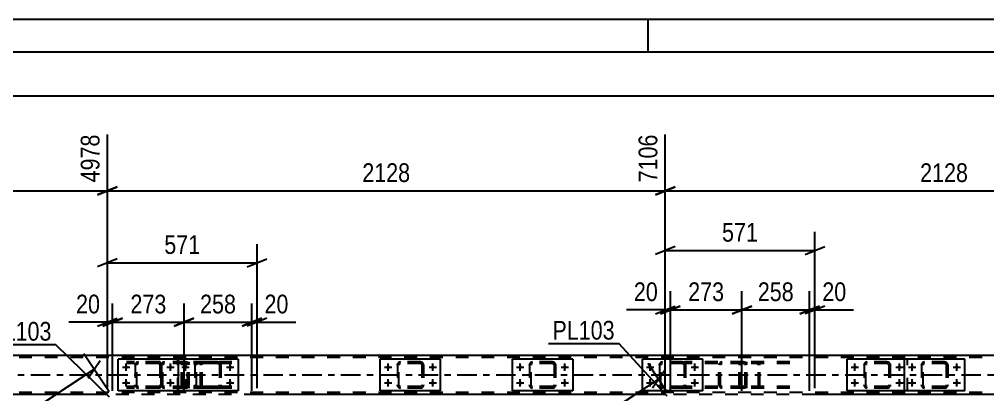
# Model space of a CAD drawing. Header units: millimetres. Extents: x -857 to 332, y -866 to -25.
# Drawn here: x -603.6 to -455.8, y -82.4 to -25.1 of the extents above; entities that cross this region are included whole.
import ezdxf

# ---------------------------------------------------------------- set-up
doc = ezdxf.new("R2010")
doc.units = ezdxf.units.MM
doc.linetypes.add('DXK_LINE_DOT2', pattern=[3.9198, 1.9599, -1.9599])
doc.linetypes.add('DXK_LINE_DOT3', pattern=[5.9187, 2.979, -0.9799, 0.9799, -0.9799])
doc.styles.add('Arial Narrow', font='ARIALN.TTF', dxfattribs={"height": 0.2})

# ---------------------------------------------------------------- blocks, each defined once
blk = doc.blocks.new('Unknown-570386455-1132')
at = {"color": 5, "linetype": 'Continuous'}
for p, q in [((332.35, -25.05), (-856.65, -25.05)), ((-507.65, -30.05), (-507.65, -25.05)), ((327.35, -30.05), (-851.65, -30.05))]:
    blk.add_line(p, q, dxfattribs=at)
blk = doc.blocks.new('Bolt-570386455-11658 - 11653')
at = {"linetype": 'Continuous'}
for points in [[(-587.32, -77.92, -1), (-587.32, -78.48, -1)], [(-580.52, -77.92, -1), (-580.52, -78.48, -1)], [(-587.32, -80.32, -1), (-587.32, -80.88, -1)], [(-580.52, -80.32, -1), (-580.52, -80.88, -1)]]:
    blk.add_hatch(color=1, dxfattribs=at).paths.add_polyline_path(points)
at = {"color": 1, "linetype": 'Continuous'}
for p, q in [((-587.88, -78.2), (-586.76, -78.2)), ((-587.32, -78.76), (-587.32, -77.64)), ((-581.08, -78.2), (-579.96, -78.2)), ((-580.52, -78.76), (-580.52, -77.64)), ((-587.88, -80.6), (-586.76, -80.6)), ((-587.32, -81.16), (-587.32, -80.04)), ((-581.08, -80.6), (-579.96, -80.6)), ((-580.52, -81.16), (-580.52, -80.04))]:
    blk.add_line(p, q, dxfattribs=at)
blk = doc.blocks.new('Part-570386455-11869 - 11653')
at = {"color": 7, "linetype": 'DXK_LINE_DOT2'}
for p, q in [((-493.09, -77.4), (-502.1, -77.4)), ((-493.09, -77.64), (-502.1, -77.64)), ((-496.8, -77.7), (-496.84, -77.88)), ((-496.84, -80.92), (-496.84, -77.88)), ((-496.58, -77.88), (-496.56, -77.79)), ((-496.58, -80.92), (-496.58, -77.88)), ((-496.56, -77.79), (-496.51, -77.71)), ((-496.33, -77.4), (-496.52, -77.44)), ((-496.51, -77.71), (-496.42, -77.66)), ((-496.42, -77.66), (-496.33, -77.64)), ((-492.89, -77.44), (-493.09, -77.4)), ((-493.09, -77.64), (-492.99, -77.66)), ((-492.99, -77.66), (-492.91, -77.71)), ((-492.91, -77.71), (-492.85, -77.79)), ((-492.85, -77.79), (-492.83, -77.88)), ((-492.83, -80.92), (-492.83, -77.88)), ((-492.58, -77.88), (-492.62, -77.7)), ((-492.58, -80.92), (-492.58, -77.88)), ((-493.09, -81.16), (-502.1, -81.16)), ((-496.84, -80.92), (-496.8, -81.11)), ((-496.56, -81.02), (-496.58, -80.92)), ((-496.51, -81.09), (-496.56, -81.02)), ((-496.42, -81.15), (-496.51, -81.09)), ((-496.33, -81.16), (-496.42, -81.15)), ((-492.99, -81.15), (-493.09, -81.16)), ((-492.91, -81.09), (-492.99, -81.15)), ((-492.85, -81.02), (-492.91, -81.09)), ((-492.83, -80.92), (-492.85, -81.02)), ((-492.62, -81.11), (-492.58, -80.92)), ((-493.09, -81.4), (-502.1, -81.4)), ((-496.52, -81.37), (-496.33, -81.4)), ((-493.09, -81.4), (-492.89, -81.37))]:
    blk.add_line(p, q, dxfattribs=at)
for centre, start, end in [((-496.34, -77.9), 110.7583, 155.68), ((-493.07, -77.9), 24.32, 69.2417), ((-496.34, -80.9), 204.32, 249.2417), ((-493.07, -80.9), 290.7583, 335.68)]:
    blk.add_arc(centre, 0.496, start, end, dxfattribs=at)
blk = doc.blocks.new('Bolt-570386455-11725 - 11653')
at = {"linetype": 'Continuous'}
for points in [[(-547.32, -77.92, -1), (-547.32, -78.48, -1)], [(-540.52, -77.92, -1), (-540.52, -78.48, -1)], [(-547.32, -80.32, -1), (-547.32, -80.88, -1)], [(-540.52, -80.32, -1), (-540.52, -80.88, -1)]]:
    blk.add_hatch(color=1, dxfattribs=at).paths.add_polyline_path(points)
at = {"color": 1, "linetype": 'Continuous'}
for p, q in [((-547.88, -78.2), (-546.76, -78.2)), ((-547.32, -78.76), (-547.32, -77.64)), ((-541.08, -78.2), (-539.96, -78.2)), ((-540.52, -78.76), (-540.52, -77.64)), ((-547.88, -80.6), (-546.76, -80.6)), ((-547.32, -81.16), (-547.32, -80.04)), ((-541.08, -80.6), (-539.96, -80.6)), ((-540.52, -81.16), (-540.52, -80.04))]:
    blk.add_line(p, q, dxfattribs=at)
blk = doc.blocks.new('Part-570386455-11726 - 11653')
at = {"color": 7, "linetype": 'DXK_LINE_DOT2'}
for p, q in [((-465.92, -77.88), (-465.89, -77.7)), ((-465.89, -77.7), (-465.92, -77.88)), ((-465.92, -77.88), (-465.92, -80.92)), ((-465.68, -77.88), (-465.66, -77.79)), ((-465.68, -80.92), (-465.68, -77.88)), ((-465.66, -77.79), (-465.61, -77.71)), ((-465.63, -77.44), (-465.44, -77.4)), ((-465.44, -77.4), (-465.63, -77.44)), ((-465.61, -77.71), (-465.53, -77.66)), ((-465.53, -77.66), (-465.44, -77.64)), ((-462.4, -77.4), (-465.44, -77.4)), ((-462.4, -77.64), (-465.44, -77.64)), ((-462.4, -77.4), (-462.22, -77.44)), ((-462.22, -77.44), (-462.4, -77.4)), ((-462.4, -77.64), (-462.31, -77.66)), ((-462.31, -77.66), (-462.23, -77.71)), ((-462.23, -77.71), (-462.18, -77.79)), ((-462.18, -77.79), (-462.16, -77.88)), ((-462.16, -77.88), (-462.16, -80.92)), ((-461.96, -77.7), (-461.92, -77.88)), ((-461.92, -77.88), (-461.96, -77.7)), ((-461.92, -77.88), (-461.92, -80.92)), ((-465.89, -81.11), (-465.92, -80.92)), ((-465.92, -80.92), (-465.89, -81.11)), ((-465.66, -81.02), (-465.68, -80.92)), ((-465.61, -81.09), (-465.66, -81.02)), ((-465.53, -81.15), (-465.61, -81.09)), ((-465.44, -81.16), (-465.53, -81.15)), ((-462.4, -81.16), (-465.44, -81.16)), ((-462.31, -81.15), (-462.4, -81.16)), ((-462.23, -81.09), (-462.31, -81.15)), ((-462.18, -81.02), (-462.23, -81.09)), ((-462.16, -80.92), (-462.18, -81.02)), ((-461.92, -80.92), (-461.96, -81.11)), ((-461.96, -81.11), (-461.92, -80.92)), ((-465.44, -81.4), (-465.63, -81.37)), ((-465.63, -81.37), (-465.44, -81.4)), ((-462.4, -81.4), (-465.44, -81.4)), ((-462.22, -81.37), (-462.4, -81.4)), ((-462.4, -81.4), (-462.22, -81.37))]:
    blk.add_line(p, q, dxfattribs=at)
at = {"color": 7, "linetype": 'DXK_LINE_DOT3'}
blk.add_line((-463.92, -79.4), (-463.92, -79.4), dxfattribs=at)
at = {"color": 7, "linetype": 'DXK_LINE_DOT2'}
for centre, start, end in [((-465.44, -77.88), 112.5, 157.5), ((-465.44, -77.88), 112.5, 157.5), ((-462.4, -77.88), 22.5, 67.5), ((-462.4, -77.88), 22.5, 67.5), ((-465.44, -80.92), 202.5, 247.5), ((-465.44, -80.92), 202.5, 247.5), ((-462.4, -80.92), 292.5, 337.5), ((-462.4, -80.92), 292.5, 337.5)]:
    blk.add_arc(centre, 0.48, start, end, dxfattribs=at)
blk = doc.blocks.new('Bolt-570386455-11662 - 11653')
at = {"linetype": 'Continuous'}
for points in [[(-476.08, -77.92, -1), (-476.08, -78.48, -1)], [(-469.28, -77.92, -1), (-469.28, -78.48, -1)], [(-476.08, -80.32, -1), (-476.08, -80.88, -1)], [(-469.28, -80.32, -1), (-469.28, -80.88, -1)]]:
    blk.add_hatch(color=1, dxfattribs=at).paths.add_polyline_path(points)
at = {"color": 1, "linetype": 'Continuous'}
for p, q in [((-476.64, -78.2), (-475.52, -78.2)), ((-476.08, -78.76), (-476.08, -77.64)), ((-469.84, -78.2), (-468.72, -78.2)), ((-469.28, -78.76), (-469.28, -77.64)), ((-476.64, -80.6), (-475.52, -80.6)), ((-476.08, -81.16), (-476.08, -80.04)), ((-469.84, -80.6), (-468.72, -80.6)), ((-469.28, -81.16), (-469.28, -80.04))]:
    blk.add_line(p, q, dxfattribs=at)
blk = doc.blocks.new('Bolt-570386455-11664 - 11653')
at = {"linetype": 'Continuous'}
for points in [[(-578.24, -77.92, -1), (-578.24, -78.48, -1)], [(-571.44, -77.92, -1), (-571.44, -78.48, -1)], [(-578.24, -80.32, -1), (-578.24, -80.88, -1)], [(-571.44, -80.32, -1), (-571.44, -80.88, -1)]]:
    blk.add_hatch(color=1, dxfattribs=at).paths.add_polyline_path(points)
at = {"color": 1, "linetype": 'Continuous'}
for p, q in [((-578.8, -78.2), (-577.68, -78.2)), ((-578.24, -78.76), (-578.24, -77.64)), ((-572, -78.2), (-570.88, -78.2)), ((-571.44, -78.76), (-571.44, -77.64)), ((-578.8, -80.6), (-577.68, -80.6)), ((-578.24, -81.16), (-578.24, -80.04)), ((-572, -80.6), (-570.88, -80.6)), ((-571.44, -81.16), (-571.44, -80.04))]:
    blk.add_line(p, q, dxfattribs=at)
blk = doc.blocks.new('Part-570386455-11732 - 11653')
at = {"color": 7, "linetype": 'DXK_LINE_DOT2'}
for p, q in [((-576.84, -77.88), (-576.8, -77.7)), ((-576.8, -77.7), (-576.84, -77.88)), ((-576.84, -77.88), (-576.84, -80.92)), ((-576.6, -77.88), (-576.58, -77.79)), ((-576.6, -80.92), (-576.6, -77.88)), ((-576.58, -77.79), (-576.53, -77.71)), ((-576.54, -77.44), (-576.36, -77.4)), ((-576.36, -77.4), (-576.54, -77.44)), ((-576.53, -77.71), (-576.45, -77.66)), ((-576.45, -77.66), (-576.36, -77.64)), ((-573.32, -77.4), (-576.36, -77.4)), ((-573.32, -77.64), (-576.36, -77.64)), ((-573.32, -77.4), (-573.14, -77.44)), ((-573.14, -77.44), (-573.32, -77.4)), ((-573.32, -77.64), (-573.23, -77.66)), ((-573.23, -77.66), (-573.15, -77.71)), ((-573.15, -77.71), (-573.1, -77.79)), ((-573.1, -77.79), (-573.08, -77.88)), ((-573.08, -77.88), (-573.08, -80.92)), ((-572.88, -77.7), (-572.84, -77.88)), ((-572.84, -77.88), (-572.88, -77.7)), ((-572.84, -77.88), (-572.84, -80.92)), ((-576.8, -81.11), (-576.84, -80.92)), ((-576.84, -80.92), (-576.8, -81.11)), ((-576.58, -81.02), (-576.6, -80.92)), ((-576.53, -81.09), (-576.58, -81.02)), ((-576.45, -81.15), (-576.53, -81.09)), ((-576.36, -81.16), (-576.45, -81.15)), ((-573.32, -81.16), (-576.36, -81.16)), ((-573.23, -81.15), (-573.32, -81.16)), ((-573.15, -81.09), (-573.23, -81.15)), ((-573.1, -81.02), (-573.15, -81.09)), ((-573.08, -80.92), (-573.1, -81.02)), ((-572.84, -80.92), (-572.88, -81.11)), ((-572.88, -81.11), (-572.84, -80.92)), ((-576.36, -81.4), (-576.54, -81.37)), ((-576.54, -81.37), (-576.36, -81.4)), ((-573.32, -81.4), (-576.36, -81.4)), ((-573.14, -81.37), (-573.32, -81.4)), ((-573.32, -81.4), (-573.14, -81.37))]:
    blk.add_line(p, q, dxfattribs=at)
at = {"color": 7, "linetype": 'DXK_LINE_DOT3'}
blk.add_line((-574.84, -79.4), (-574.84, -79.4), dxfattribs=at)
at = {"color": 7, "linetype": 'DXK_LINE_DOT2'}
for centre, start, end in [((-576.36, -77.88), 112.5, 157.5), ((-576.36, -77.88), 112.5, 157.5), ((-573.32, -77.88), 22.5, 67.5), ((-573.32, -77.88), 22.5, 67.5), ((-576.36, -80.92), 202.5, 247.5), ((-576.36, -80.92), 202.5, 247.5), ((-573.32, -80.92), 292.5, 337.5), ((-573.32, -80.92), 292.5, 337.5)]:
    blk.add_arc(centre, 0.48, start, end, dxfattribs=at)
blk = doc.blocks.new('Bolt-570386455-11679 - 11653')
at = {"linetype": 'Continuous'}
for points in [[(-507.32, -77.92, -1), (-507.32, -78.48, -1)], [(-500.52, -77.92, -1), (-500.52, -78.48, -1)], [(-507.32, -80.32, -1), (-507.32, -80.88, -1)], [(-500.52, -80.32, -1), (-500.52, -80.88, -1)]]:
    blk.add_hatch(color=1, dxfattribs=at).paths.add_polyline_path(points)
at = {"color": 1, "linetype": 'Continuous'}
for p, q in [((-507.88, -78.2), (-506.76, -78.2)), ((-507.32, -78.76), (-507.32, -77.64)), ((-501.08, -78.2), (-499.96, -78.2)), ((-500.52, -78.76), (-500.52, -77.64)), ((-507.88, -80.6), (-506.76, -80.6)), ((-507.32, -81.16), (-507.32, -80.04)), ((-501.08, -80.6), (-499.96, -80.6)), ((-500.52, -81.16), (-500.52, -80.04))]:
    blk.add_line(p, q, dxfattribs=at)
blk = doc.blocks.new('Bolt-570386455-11681 - 11653')
at = {"linetype": 'Continuous'}
for points in [[(-467.32, -77.92, -1), (-467.32, -78.48, -1)], [(-460.52, -77.92, -1), (-460.52, -78.48, -1)], [(-467.32, -80.32, -1), (-467.32, -80.88, -1)], [(-460.52, -80.32, -1), (-460.52, -80.88, -1)]]:
    blk.add_hatch(color=1, dxfattribs=at).paths.add_polyline_path(points)
at = {"color": 1, "linetype": 'Continuous'}
for p, q in [((-467.88, -78.2), (-466.76, -78.2)), ((-467.32, -78.76), (-467.32, -77.64)), ((-461.08, -78.2), (-459.96, -78.2)), ((-460.52, -78.76), (-460.52, -77.64)), ((-467.88, -80.6), (-466.76, -80.6)), ((-467.32, -81.16), (-467.32, -80.04)), ((-461.08, -80.6), (-459.96, -80.6)), ((-460.52, -81.16), (-460.52, -80.04))]:
    blk.add_line(p, q, dxfattribs=at)
blk = doc.blocks.new('Part-570386455-11698 - 11653')
at = {"color": 2, "linetype": 'Continuous'}
for p, q in [((-499.32, -77), (-508.52, -77)), ((-508.52, -81.8), (-508.52, -77)), ((-499.32, -81.8), (-499.32, -77)), ((-499.32, -81.8), (-508.52, -81.8))]:
    blk.add_line(p, q, dxfattribs=at)
blk = doc.blocks.new('Part-570386455-11711 - 11653')
at = {"color": 7, "linetype": 'DXK_LINE_DOT2'}
for p, q in [((-525.76, -77.88), (-525.72, -77.7)), ((-525.72, -77.7), (-525.76, -77.88)), ((-525.76, -77.88), (-525.76, -80.92)), ((-525.52, -77.88), (-525.5, -77.79)), ((-525.52, -80.92), (-525.52, -77.88)), ((-525.5, -77.79), (-525.45, -77.71)), ((-525.46, -77.44), (-525.28, -77.4)), ((-525.28, -77.4), (-525.46, -77.44)), ((-525.45, -77.71), (-525.37, -77.66)), ((-525.37, -77.66), (-525.28, -77.64)), ((-522.24, -77.4), (-525.28, -77.4)), ((-522.24, -77.64), (-525.28, -77.64)), ((-522.24, -77.4), (-522.06, -77.44)), ((-522.06, -77.44), (-522.24, -77.4)), ((-522.24, -77.64), (-522.15, -77.66)), ((-522.15, -77.66), (-522.07, -77.71)), ((-522.07, -77.71), (-522.02, -77.79)), ((-522.02, -77.79), (-522, -77.88)), ((-522, -77.88), (-522, -80.92)), ((-521.8, -77.7), (-521.76, -77.88)), ((-521.76, -77.88), (-521.8, -77.7)), ((-521.76, -77.88), (-521.76, -80.92)), ((-525.72, -81.11), (-525.76, -80.92)), ((-525.76, -80.92), (-525.72, -81.11)), ((-525.5, -81.02), (-525.52, -80.92)), ((-525.45, -81.09), (-525.5, -81.02)), ((-525.37, -81.15), (-525.45, -81.09)), ((-525.28, -81.16), (-525.37, -81.15)), ((-522.24, -81.16), (-525.28, -81.16)), ((-522.15, -81.15), (-522.24, -81.16)), ((-522.07, -81.09), (-522.15, -81.15)), ((-522.02, -81.02), (-522.07, -81.09)), ((-522, -80.92), (-522.02, -81.02)), ((-521.76, -80.92), (-521.8, -81.11)), ((-521.8, -81.11), (-521.76, -80.92)), ((-525.28, -81.4), (-525.46, -81.37)), ((-525.46, -81.37), (-525.28, -81.4)), ((-522.24, -81.4), (-525.28, -81.4)), ((-522.06, -81.37), (-522.24, -81.4)), ((-522.24, -81.4), (-522.06, -81.37))]:
    blk.add_line(p, q, dxfattribs=at)
at = {"color": 7, "linetype": 'DXK_LINE_DOT3'}
blk.add_line((-523.76, -79.4), (-523.76, -79.4), dxfattribs=at)
at = {"color": 7, "linetype": 'DXK_LINE_DOT2'}
for centre, start, end in [((-525.28, -77.88), 112.5, 157.5), ((-525.28, -77.88), 112.5, 157.5), ((-522.24, -77.88), 22.5, 67.5), ((-522.24, -77.88), 22.5, 67.5), ((-525.28, -80.92), 202.5, 247.5), ((-525.28, -80.92), 202.5, 247.5), ((-522.24, -80.92), 292.5, 337.5), ((-522.24, -80.92), 292.5, 337.5)]:
    blk.add_arc(centre, 0.48, start, end, dxfattribs=at)
blk = doc.blocks.new('Part-570386455-11735 - 11653')
at = {"color": 2, "linetype": 'Continuous'}
for p, q in [((-579.32, -77), (-588.52, -77)), ((-588.52, -81.8), (-588.52, -77)), ((-579.32, -81.8), (-579.32, -77)), ((-579.32, -81.8), (-588.52, -81.8))]:
    blk.add_line(p, q, dxfattribs=at)
blk = doc.blocks.new('Part-570386455-11736 - 11653')
at = {"color": 7, "linetype": 'DXK_LINE_DOT2'}
for p, q in [((-585.92, -77.88), (-585.89, -77.7)), ((-585.89, -77.7), (-585.92, -77.88)), ((-585.92, -77.88), (-585.92, -80.92)), ((-585.68, -77.88), (-585.66, -77.79)), ((-585.68, -80.92), (-585.68, -77.88)), ((-585.66, -77.79), (-585.61, -77.71)), ((-585.63, -77.44), (-585.44, -77.4)), ((-585.44, -77.4), (-585.63, -77.44)), ((-585.61, -77.71), (-585.53, -77.66)), ((-585.53, -77.66), (-585.44, -77.64)), ((-582.4, -77.4), (-585.44, -77.4)), ((-582.4, -77.64), (-585.44, -77.64)), ((-582.4, -77.4), (-582.22, -77.44)), ((-582.22, -77.44), (-582.4, -77.4)), ((-582.4, -77.64), (-582.31, -77.66)), ((-582.31, -77.66), (-582.23, -77.71)), ((-582.23, -77.71), (-582.18, -77.79)), ((-582.18, -77.79), (-582.16, -77.88)), ((-582.16, -77.88), (-582.16, -80.92)), ((-581.96, -77.7), (-581.92, -77.88)), ((-581.92, -77.88), (-581.96, -77.7)), ((-581.92, -77.88), (-581.92, -80.92)), ((-585.89, -81.11), (-585.92, -80.92)), ((-585.92, -80.92), (-585.89, -81.11)), ((-585.66, -81.02), (-585.68, -80.92)), ((-585.61, -81.09), (-585.66, -81.02)), ((-585.53, -81.15), (-585.61, -81.09)), ((-585.44, -81.16), (-585.53, -81.15)), ((-582.4, -81.16), (-585.44, -81.16)), ((-582.31, -81.15), (-582.4, -81.16)), ((-582.23, -81.09), (-582.31, -81.15)), ((-582.18, -81.02), (-582.23, -81.09)), ((-582.16, -80.92), (-582.18, -81.02)), ((-581.92, -80.92), (-581.96, -81.11)), ((-581.96, -81.11), (-581.92, -80.92)), ((-585.44, -81.4), (-585.63, -81.37)), ((-585.63, -81.37), (-585.44, -81.4)), ((-582.4, -81.4), (-585.44, -81.4)), ((-582.22, -81.37), (-582.4, -81.4)), ((-582.4, -81.4), (-582.22, -81.37))]:
    blk.add_line(p, q, dxfattribs=at)
at = {"color": 7, "linetype": 'DXK_LINE_DOT3'}
blk.add_line((-583.92, -79.4), (-583.92, -79.4), dxfattribs=at)
at = {"color": 7, "linetype": 'DXK_LINE_DOT2'}
for centre, start, end in [((-585.44, -77.88), 112.5, 157.5), ((-585.44, -77.88), 112.5, 157.5), ((-582.4, -77.88), 22.5, 67.5), ((-582.4, -77.88), 22.5, 67.5), ((-585.44, -80.92), 202.5, 247.5), ((-585.44, -80.92), 202.5, 247.5), ((-582.4, -80.92), 292.5, 337.5), ((-582.4, -80.92), 292.5, 337.5)]:
    blk.add_arc(centre, 0.48, start, end, dxfattribs=at)
blk = doc.blocks.new('Part-570386455-11739 - 11653')
at = {"color": 7, "linetype": 'DXK_LINE_DOT2'}
for p, q in [((-474.68, -77.88), (-474.64, -77.7)), ((-474.64, -77.7), (-474.68, -77.88)), ((-474.68, -77.88), (-474.68, -80.92)), ((-474.44, -77.88), (-474.42, -77.79)), ((-474.44, -80.92), (-474.44, -77.88)), ((-474.42, -77.79), (-474.37, -77.71)), ((-474.38, -77.44), (-474.2, -77.4)), ((-474.2, -77.4), (-474.38, -77.44)), ((-474.37, -77.71), (-474.29, -77.66)), ((-474.29, -77.66), (-474.2, -77.64)), ((-471.16, -77.4), (-474.2, -77.4)), ((-471.16, -77.64), (-474.2, -77.64)), ((-471.16, -77.4), (-470.97, -77.44)), ((-470.97, -77.44), (-471.16, -77.4)), ((-471.16, -77.64), (-471.07, -77.66)), ((-471.07, -77.66), (-470.99, -77.71)), ((-470.99, -77.71), (-470.94, -77.79)), ((-470.94, -77.79), (-470.92, -77.88)), ((-470.92, -77.88), (-470.92, -80.92)), ((-470.71, -77.7), (-470.68, -77.88)), ((-470.68, -77.88), (-470.71, -77.7)), ((-470.68, -77.88), (-470.68, -80.92)), ((-474.64, -81.11), (-474.68, -80.92)), ((-474.68, -80.92), (-474.64, -81.11)), ((-474.42, -81.02), (-474.44, -80.92)), ((-474.37, -81.09), (-474.42, -81.02)), ((-474.29, -81.15), (-474.37, -81.09)), ((-474.2, -81.16), (-474.29, -81.15)), ((-471.16, -81.16), (-474.2, -81.16)), ((-471.07, -81.15), (-471.16, -81.16)), ((-470.99, -81.09), (-471.07, -81.15)), ((-470.94, -81.02), (-470.99, -81.09)), ((-470.92, -80.92), (-470.94, -81.02)), ((-470.68, -80.92), (-470.71, -81.11)), ((-470.71, -81.11), (-470.68, -80.92)), ((-474.2, -81.4), (-474.38, -81.37)), ((-474.38, -81.37), (-474.2, -81.4)), ((-471.16, -81.4), (-474.2, -81.4)), ((-470.97, -81.37), (-471.16, -81.4)), ((-471.16, -81.4), (-470.97, -81.37))]:
    blk.add_line(p, q, dxfattribs=at)
at = {"color": 7, "linetype": 'DXK_LINE_DOT3'}
blk.add_line((-472.68, -79.4), (-472.68, -79.4), dxfattribs=at)
at = {"color": 7, "linetype": 'DXK_LINE_DOT2'}
for centre, start, end in [((-474.2, -77.88), 112.5, 157.5), ((-474.2, -77.88), 112.5, 157.5), ((-471.16, -77.88), 22.5, 67.5), ((-471.16, -77.88), 22.5, 67.5), ((-474.2, -80.92), 202.5, 247.5), ((-474.2, -80.92), 202.5, 247.5), ((-471.16, -80.92), 292.5, 337.5), ((-471.16, -80.92), 292.5, 337.5)]:
    blk.add_arc(centre, 0.48, start, end, dxfattribs=at)
blk = doc.blocks.new('Part-570386455-11767 - 11653')
at = {"color": 2, "linetype": 'Continuous'}
for p, q in [((-459.32, -77), (-468.52, -77)), ((-468.52, -81.8), (-468.52, -77)), ((-459.32, -81.8), (-459.32, -77)), ((-459.32, -81.8), (-468.52, -81.8))]:
    blk.add_line(p, q, dxfattribs=at)
blk = doc.blocks.new('Part-570386455-11769 - 11653')
at = {"color": 2, "linetype": 'Continuous'}
for p, q in [((-539.32, -77), (-548.52, -77)), ((-548.52, -81.8), (-548.52, -77)), ((-539.32, -81.8), (-539.32, -77)), ((-539.32, -81.8), (-548.52, -81.8))]:
    blk.add_line(p, q, dxfattribs=at)
blk = doc.blocks.new('Part-570386455-11770 - 11653')
at = {"color": 7, "linetype": 'DXK_LINE_DOT2'}
for p, q in [((-545.92, -77.88), (-545.89, -77.7)), ((-545.89, -77.7), (-545.92, -77.88)), ((-545.92, -77.88), (-545.92, -80.92)), ((-545.68, -77.88), (-545.66, -77.79)), ((-545.68, -80.92), (-545.68, -77.88)), ((-545.66, -77.79), (-545.61, -77.71)), ((-545.63, -77.44), (-545.44, -77.4)), ((-545.44, -77.4), (-545.63, -77.44)), ((-545.61, -77.71), (-545.53, -77.66)), ((-545.53, -77.66), (-545.44, -77.64)), ((-542.4, -77.4), (-545.44, -77.4)), ((-542.4, -77.64), (-545.44, -77.64)), ((-542.4, -77.4), (-542.22, -77.44)), ((-542.22, -77.44), (-542.4, -77.4)), ((-542.4, -77.64), (-542.31, -77.66)), ((-542.31, -77.66), (-542.23, -77.71)), ((-542.23, -77.71), (-542.18, -77.79)), ((-542.18, -77.79), (-542.16, -77.88)), ((-542.16, -77.88), (-542.16, -80.92)), ((-541.96, -77.7), (-541.92, -77.88)), ((-541.92, -77.88), (-541.96, -77.7)), ((-541.92, -77.88), (-541.92, -80.92)), ((-545.89, -81.11), (-545.92, -80.92)), ((-545.92, -80.92), (-545.89, -81.11)), ((-545.66, -81.02), (-545.68, -80.92)), ((-545.61, -81.09), (-545.66, -81.02)), ((-545.53, -81.15), (-545.61, -81.09)), ((-545.44, -81.16), (-545.53, -81.15)), ((-542.4, -81.16), (-545.44, -81.16)), ((-542.31, -81.15), (-542.4, -81.16)), ((-542.23, -81.09), (-542.31, -81.15)), ((-542.18, -81.02), (-542.23, -81.09)), ((-542.16, -80.92), (-542.18, -81.02)), ((-541.92, -80.92), (-541.96, -81.11)), ((-541.96, -81.11), (-541.92, -80.92)), ((-545.44, -81.4), (-545.63, -81.37)), ((-545.63, -81.37), (-545.44, -81.4)), ((-542.4, -81.4), (-545.44, -81.4)), ((-542.22, -81.37), (-542.4, -81.4)), ((-542.4, -81.4), (-542.22, -81.37))]:
    blk.add_line(p, q, dxfattribs=at)
at = {"color": 7, "linetype": 'DXK_LINE_DOT3'}
blk.add_line((-543.92, -79.4), (-543.92, -79.4), dxfattribs=at)
at = {"color": 7, "linetype": 'DXK_LINE_DOT2'}
for centre, start, end in [((-545.44, -77.88), 112.5, 157.5), ((-545.44, -77.88), 112.5, 157.5), ((-542.4, -77.88), 22.5, 67.5), ((-542.4, -77.88), 22.5, 67.5), ((-545.44, -80.92), 202.5, 247.5), ((-545.44, -80.92), 202.5, 247.5), ((-542.4, -80.92), 292.5, 337.5), ((-542.4, -80.92), 292.5, 337.5)]:
    blk.add_arc(centre, 0.48, start, end, dxfattribs=at)
blk = doc.blocks.new('Part-570386455-11868 - 11653')
at = {"color": 7, "linetype": 'DXK_LINE_DOT2'}
for p, q in [((-578.22, -77.4), (-587.24, -77.4)), ((-578.22, -77.64), (-587.24, -77.64)), ((-581.93, -77.7), (-581.97, -77.88)), ((-581.97, -80.92), (-581.97, -77.88)), ((-581.71, -77.88), (-581.7, -77.79)), ((-581.71, -80.92), (-581.71, -77.88)), ((-581.7, -77.79), (-581.64, -77.71)), ((-581.46, -77.4), (-581.65, -77.44)), ((-581.64, -77.71), (-581.56, -77.66)), ((-581.56, -77.66), (-581.46, -77.64)), ((-578.03, -77.44), (-578.22, -77.4)), ((-578.22, -77.64), (-578.13, -77.66)), ((-578.13, -77.66), (-578.04, -77.71)), ((-578.04, -77.71), (-577.99, -77.79)), ((-577.99, -77.79), (-577.97, -77.88)), ((-577.97, -80.92), (-577.97, -77.88)), ((-577.71, -77.88), (-577.75, -77.7)), ((-577.71, -80.92), (-577.71, -77.88)), ((-578.22, -81.16), (-587.24, -81.16)), ((-581.97, -80.92), (-581.93, -81.11)), ((-581.7, -81.02), (-581.71, -80.92)), ((-581.64, -81.09), (-581.7, -81.02)), ((-581.56, -81.15), (-581.64, -81.09)), ((-581.46, -81.16), (-581.56, -81.15)), ((-578.13, -81.15), (-578.22, -81.16)), ((-578.04, -81.09), (-578.13, -81.15)), ((-577.99, -81.02), (-578.04, -81.09)), ((-577.97, -80.92), (-577.99, -81.02)), ((-577.75, -81.11), (-577.71, -80.92)), ((-578.22, -81.4), (-587.24, -81.4)), ((-581.65, -81.37), (-581.46, -81.4)), ((-578.22, -81.4), (-578.03, -81.37))]:
    blk.add_line(p, q, dxfattribs=at)
for centre, start, end in [((-581.48, -77.9), 110.7583, 155.68), ((-578.2, -77.9), 24.32, 69.2417), ((-581.48, -80.9), 204.32, 249.2417), ((-578.2, -80.9), 290.7583, 335.68)]:
    blk.add_arc(centre, 0.496, start, end, dxfattribs=at)
blk = doc.blocks.new('Part-570386455-12030 - 11653')
at = {"color": 7, "linetype": 'DXK_LINE_DOT2'}
for p, q in [((-579.44, -81.8), (-579.44, -77)), ((-579.44, -77), (-579.32, -77)), ((-579.32, -81.8), (-579.44, -81.8))]:
    blk.add_line(p, q, dxfattribs=at)
at = {"color": 2, "linetype": 'Continuous'}
for p, q in [((-570.24, -77), (-579.32, -77)), ((-570.24, -77), (-570.24, -81.8)), ((-570.24, -81.8), (-579.32, -81.8))]:
    blk.add_line(p, q, dxfattribs=at)
blk = doc.blocks.new('Part-570386455-12031 - 11653')
at = {"color": 2, "linetype": 'Continuous'}
for p, q in [((-519.16, -77), (-528.36, -77)), ((-528.36, -81.8), (-528.36, -77)), ((-519.16, -77), (-519.16, -81.8)), ((-519.16, -81.8), (-528.36, -81.8))]:
    blk.add_line(p, q, dxfattribs=at)
blk = doc.blocks.new('Part-570386455-12032 - 11653')
at = {"color": 2, "linetype": 'Continuous'}
for p, q in [((-468.52, -77), (-477.28, -77)), ((-477.28, -81.8), (-477.28, -77)), ((-468.52, -81.8), (-477.28, -81.8))]:
    blk.add_line(p, q, dxfattribs=at)
at = {"color": 7, "linetype": 'DXK_LINE_DOT2'}
for p, q in [((-468.08, -77), (-468.52, -77)), ((-468.08, -81.8), (-468.08, -77)), ((-468.08, -81.8), (-468.52, -81.8))]:
    blk.add_line(p, q, dxfattribs=at)
blk = doc.blocks.new('Bolt-570386455-12146 - 11653')
at = {"linetype": 'Continuous'}
for points in [[(-527.16, -77.92, -1), (-527.16, -78.48, -1)], [(-520.36, -77.92, -1), (-520.36, -78.48, -1)], [(-527.16, -80.32, -1), (-527.16, -80.88, -1)], [(-520.36, -80.32, -1), (-520.36, -80.88, -1)]]:
    blk.add_hatch(color=1, dxfattribs=at).paths.add_polyline_path(points)
at = {"color": 1, "linetype": 'Continuous'}
for p, q in [((-527.72, -78.2), (-526.6, -78.2)), ((-527.16, -78.76), (-527.16, -77.64)), ((-520.92, -78.2), (-519.8, -78.2)), ((-520.36, -78.76), (-520.36, -77.64)), ((-527.72, -80.6), (-526.6, -80.6)), ((-527.16, -81.16), (-527.16, -80.04)), ((-520.92, -80.6), (-519.8, -80.6)), ((-520.36, -81.16), (-520.36, -80.04))]:
    blk.add_line(p, q, dxfattribs=at)
blk = doc.blocks.new('Part-570386455-12149 - 11653')
at = {"color": 7, "linetype": 'DXK_LINE_DOT2'}
for p, q in [((-578.86, -77.7), (-578.88, -77.88)), ((-578.88, -80.92), (-578.88, -77.88)), ((-578.8, -77.54), (-578.86, -77.7)), ((-578.71, -77.44), (-578.8, -77.54)), ((-578.75, -77.88), (-578.74, -77.79)), ((-578.75, -80.92), (-578.75, -77.88)), ((-578.74, -77.79), (-578.71, -77.71)), ((-578.61, -77.4), (-578.71, -77.44)), ((-578.71, -77.71), (-578.66, -77.66)), ((-578.66, -77.66), (-578.61, -77.64)), ((-571.17, -77.4), (-578.61, -77.4)), ((-571.17, -77.64), (-578.61, -77.64)), ((-577.71, -77.64), (-577.71, -77.4)), ((-576.01, -77.44), (-576.2, -77.4)), ((-576.2, -77.64), (-576.11, -77.66)), ((-576.11, -77.66), (-576.03, -77.71)), ((-576.03, -77.71), (-575.97, -77.79)), ((-575.97, -77.79), (-575.95, -77.88)), ((-575.95, -80.92), (-575.95, -77.88)), ((-575.7, -77.88), (-575.74, -77.7)), ((-575.7, -80.92), (-575.7, -77.88)), ((-578.88, -80.92), (-578.86, -81.11)), ((-578.86, -81.11), (-578.8, -81.26)), ((-578.8, -81.26), (-578.71, -81.37)), ((-578.74, -81.02), (-578.75, -80.92)), ((-578.71, -81.09), (-578.74, -81.02)), ((-578.66, -81.15), (-578.71, -81.09)), ((-578.61, -81.16), (-578.66, -81.15)), ((-571.17, -81.16), (-578.61, -81.16)), ((-577.71, -81.4), (-577.71, -81.16)), ((-576.11, -81.15), (-576.2, -81.16)), ((-576.03, -81.09), (-576.11, -81.15)), ((-575.97, -81.02), (-576.03, -81.09)), ((-575.95, -80.92), (-575.97, -81.02)), ((-575.74, -81.11), (-575.7, -80.92)), ((-578.71, -81.37), (-578.61, -81.4)), ((-571.17, -81.4), (-578.61, -81.4)), ((-576.2, -81.4), (-576.01, -81.37))]:
    blk.add_line(p, q, dxfattribs=at)
for centre, start, end in [((-576.19, -77.9), 23.895, 68.8485), ((-576.19, -80.91), 291.1515, 336.105)]:
    blk.add_arc(centre, 0.492, start, end, dxfattribs=at)
blk = doc.blocks.new('Part-570386455-12155 - 11653')
at = {"color": 7, "linetype": 'DXK_LINE_DOT2'}
for p, q in [((-493.73, -77.7), (-493.75, -77.88)), ((-493.75, -80.92), (-493.75, -77.88)), ((-493.67, -77.54), (-493.73, -77.7)), ((-493.58, -77.44), (-493.67, -77.54)), ((-493.61, -77.88), (-493.6, -77.79)), ((-493.61, -80.92), (-493.61, -77.88)), ((-493.6, -77.79), (-493.57, -77.71)), ((-493.48, -77.4), (-493.58, -77.44)), ((-493.57, -77.71), (-493.53, -77.66)), ((-493.53, -77.66), (-493.48, -77.64)), ((-486.03, -77.4), (-493.48, -77.4)), ((-486.03, -77.64), (-493.48, -77.64)), ((-492.58, -77.64), (-492.58, -77.4)), ((-490.88, -77.44), (-491.07, -77.4)), ((-491.07, -77.64), (-490.97, -77.66)), ((-490.97, -77.66), (-490.89, -77.71)), ((-490.89, -77.71), (-490.84, -77.79)), ((-490.84, -77.79), (-490.82, -77.88)), ((-490.82, -80.92), (-490.82, -77.88)), ((-490.57, -77.88), (-490.6, -77.7)), ((-490.57, -80.92), (-490.57, -77.88)), ((-493.75, -80.92), (-493.73, -81.11)), ((-493.73, -81.11), (-493.67, -81.26)), ((-493.67, -81.26), (-493.58, -81.37)), ((-493.6, -81.02), (-493.61, -80.92)), ((-493.57, -81.09), (-493.6, -81.02)), ((-493.53, -81.15), (-493.57, -81.09)), ((-493.48, -81.16), (-493.53, -81.15)), ((-486.03, -81.16), (-493.48, -81.16)), ((-492.58, -81.4), (-492.58, -81.16)), ((-490.97, -81.15), (-491.07, -81.16)), ((-490.89, -81.09), (-490.97, -81.15)), ((-490.84, -81.02), (-490.89, -81.09)), ((-490.82, -80.92), (-490.84, -81.02)), ((-490.6, -81.11), (-490.57, -80.92)), ((-493.58, -81.37), (-493.48, -81.4)), ((-486.03, -81.4), (-493.48, -81.4)), ((-491.07, -81.4), (-490.88, -81.37))]:
    blk.add_line(p, q, dxfattribs=at)
for centre, start, end in [((-491.05, -77.9), 23.895, 68.8485), ((-491.05, -80.91), 291.1515, 336.105)]:
    blk.add_arc(centre, 0.492, start, end, dxfattribs=at)
blk = doc.blocks.new('Part-570386455-12204 - 11653')
at = {"color": 7, "linetype": 'DXK_LINE_DOT2'}
for p, q in [((-505.92, -77.88), (-505.89, -77.7)), ((-505.89, -77.7), (-505.92, -77.88)), ((-505.92, -77.88), (-505.92, -80.92)), ((-505.68, -77.88), (-505.66, -77.79)), ((-505.68, -80.92), (-505.68, -77.88)), ((-505.66, -77.79), (-505.61, -77.71)), ((-505.63, -77.44), (-505.44, -77.4)), ((-505.44, -77.4), (-505.63, -77.44)), ((-505.61, -77.71), (-505.53, -77.66)), ((-505.53, -77.66), (-505.44, -77.64)), ((-502.4, -77.4), (-505.44, -77.4)), ((-502.4, -77.64), (-505.44, -77.64)), ((-502.4, -77.4), (-502.22, -77.44)), ((-502.22, -77.44), (-502.4, -77.4)), ((-502.4, -77.64), (-502.31, -77.66)), ((-502.31, -77.66), (-502.23, -77.71)), ((-502.23, -77.71), (-502.18, -77.79)), ((-502.18, -77.79), (-502.16, -77.88)), ((-502.16, -77.88), (-502.16, -80.92)), ((-501.96, -77.7), (-501.92, -77.88)), ((-501.92, -77.88), (-501.96, -77.7)), ((-501.92, -77.88), (-501.92, -80.92)), ((-505.89, -81.11), (-505.92, -80.92)), ((-505.92, -80.92), (-505.89, -81.11)), ((-505.66, -81.02), (-505.68, -80.92)), ((-505.61, -81.09), (-505.66, -81.02)), ((-505.53, -81.15), (-505.61, -81.09)), ((-505.44, -81.16), (-505.53, -81.15)), ((-502.4, -81.16), (-505.44, -81.16)), ((-502.31, -81.15), (-502.4, -81.16)), ((-502.23, -81.09), (-502.31, -81.15)), ((-502.18, -81.02), (-502.23, -81.09)), ((-502.16, -80.92), (-502.18, -81.02)), ((-501.92, -80.92), (-501.96, -81.11)), ((-501.96, -81.11), (-501.92, -80.92)), ((-505.44, -81.4), (-505.63, -81.37)), ((-505.63, -81.37), (-505.44, -81.4)), ((-502.4, -81.4), (-505.44, -81.4)), ((-502.22, -81.37), (-502.4, -81.4)), ((-502.4, -81.4), (-502.22, -81.37))]:
    blk.add_line(p, q, dxfattribs=at)
at = {"color": 7, "linetype": 'DXK_LINE_DOT3'}
blk.add_line((-503.92, -79.4), (-503.92, -79.4), dxfattribs=at)
at = {"color": 7, "linetype": 'DXK_LINE_DOT2'}
for centre, start, end in [((-505.44, -77.88), 112.5, 157.5), ((-505.44, -77.88), 112.5, 157.5), ((-502.4, -77.88), 22.5, 67.5), ((-502.4, -77.88), 22.5, 67.5), ((-505.44, -80.92), 202.5, 247.5), ((-505.44, -80.92), 202.5, 247.5), ((-502.4, -80.92), 292.5, 337.5), ((-502.4, -80.92), 292.5, 337.5)]:
    blk.add_arc(centre, 0.48, start, end, dxfattribs=at)
blk = doc.blocks.new('Part-570386455-12231 - 11653')
at = {"color": 7, "linetype": 'DXK_LINE_DOT2'}
for p, q in [((-131.32, -76.72), (-789.3, -76.72)), ((-131.32, -82.08), (-789.3, -82.08)), ((-567.32, -82.4), (-590.18, -82.4)), ((-482.19, -82.4), (-505.04, -82.4))]:
    blk.add_line(p, q, dxfattribs=at)
at = {"color": 2, "linetype": 'Continuous'}
for p, q in [((-424.2, -76.4), (-623.32, -76.4)), ((-590.18, -82.4), (-652.46, -82.4)), ((-505.04, -82.4), (-567.32, -82.4)), ((-419.91, -82.4), (-482.19, -82.4))]:
    blk.add_line(p, q, dxfattribs=at)
at = {"color": 7, "linetype": 'DXK_LINE_DOT3'}
blk.add_line((-131.32, -79.4), (-789.3, -79.4), dxfattribs=at)
blk = doc.blocks.new('StraightDimension-570386455-28483 - 11653')
at = {"color": 7, "linetype": 'Continuous'}
for p, q in [((-590.18, -81.4), (-590.18, -68.49)), ((-589.38, -81.8), (-589.38, -68.49)), ((-591.68, -71.94), (-588.68, -70.74)), ((-587.88, -70.74), (-590.88, -71.94)), ((-590.18, -71.34), (-596.08, -71.34)), ((-590.18, -71.34), (-596.08, -71.34)), ((-590.18, -71.34), (-589.38, -71.34))]:
    blk.add_line(p, q, dxfattribs=at)
at = {"color": 0}
blk.add_wipeout([(-590.7, -70.59), (-590.7, -66.39), (-595.56, -66.39), (-595.56, -70.59)], dxfattribs=at)
at = {"color": 3, "style": 'Arial Narrow'}
blk.add_text('20', height=2.863, dxfattribs=at).set_placement((-594.96, -69.99))
blk = doc.blocks.new('StraightDimension-570386455-12780 - 11653')
at = {"color": 7, "linetype": 'Continuous'}
blk.add_line((-790.1, -36.75), (-101.8, -36.75), dxfattribs=at)
blk = doc.blocks.new('StraightDimension-570386455-28481 - 11653')
at = {"color": 7, "linetype": 'Continuous'}
for p, q in [((-578.46, -81.8), (-578.46, -68.49)), ((-568.12, -81.8), (-568.12, -68.49)), ((-579.96, -71.94), (-576.96, -70.74)), ((-566.62, -70.74), (-569.62, -71.94)), ((-578.46, -71.34), (-568.12, -71.34))]:
    blk.add_line(p, q, dxfattribs=at)
at = {"color": 0}
blk.add_wipeout([(-569.95, -70.59), (-569.95, -66.39), (-576.63, -66.39), (-576.63, -70.59)], dxfattribs=at)
at = {"color": 3, "style": 'Arial Narrow'}
blk.add_text('258', height=2.863, dxfattribs=at).set_placement((-576.03, -69.99))
blk = doc.blocks.new('StraightDimension-570386455-28513 - 11653')
at = {"color": 7, "linetype": 'Continuous'}
for p, q in [((-482.99, -81.8), (-482.99, -66.61)), ((-482.19, -81.4), (-482.19, -66.61)), ((-484.49, -70.06), (-481.49, -68.86)), ((-480.69, -68.86), (-483.69, -70.06)), ((-482.99, -69.46), (-482.19, -69.46)), ((-482.19, -69.46), (-476.28, -69.46)), ((-482.19, -69.46), (-476.28, -69.46))]:
    blk.add_line(p, q, dxfattribs=at)
at = {"color": 0}
blk.add_wipeout([(-476.81, -68.71), (-476.81, -64.51), (-481.66, -64.51), (-481.66, -68.71)], dxfattribs=at)
at = {"color": 3, "style": 'Arial Narrow'}
blk.add_text('20', height=2.863, dxfattribs=at).set_placement((-481.06, -68.11))
blk = doc.blocks.new('StraightDimension-570386455-13623 - 11653')
at = {"color": 7, "linetype": 'Continuous'}
for p, q in [((-504.79, -81.97), (-507.63, -77.65)), ((-506.99, -81.36), (-505.14, -78.71)), ((-538.01, -101.04), (-506.07, -80.03)), ((-536.73, -102.98), (-539.57, -98.66)), ((-537.08, -99.72), (-538.93, -102.37))]:
    blk.add_line(p, q, dxfattribs=at)
at = {"color": 0}
blk.add_wipeout([(-519.66, -88.07), (-521.96, -84.57), (-527.55, -88.24), (-525.24, -91.75)], dxfattribs=at)
at = {"color": 3, "style": 'Arial Narrow'}
blk.add_text('956', height=2.863, rotation=33.3347, dxfattribs=at).set_placement((-525.07, -90.92))
blk = doc.blocks.new('StraightDimension-570386455-13109 - 11653')
at = {"color": 7, "linetype": 'Continuous'}
for p, q in [((-505.04, -81.4), (-505.04, -57.52)), ((-482.19, -81.4), (-482.19, -57.52)), ((-503.54, -59.77), (-506.54, -60.97)), ((-505.04, -60.37), (-482.19, -60.37)), ((-483.69, -60.97), (-480.69, -59.77))]:
    blk.add_line(p, q, dxfattribs=at)
at = {"color": 0}
blk.add_wipeout([(-490.27, -59.62), (-490.27, -55.42), (-496.96, -55.42), (-496.96, -59.62)], dxfattribs=at)
at = {"color": 3, "style": 'Arial Narrow'}
blk.add_text('571', height=2.863, dxfattribs=at).set_placement((-496.36, -59.02))
blk = doc.blocks.new('StraightDimension-570386455-13476 - 11653')
at = {"color": 7, "linetype": 'Continuous'}
for p, q in [((-505.04, -81.4), (-505.04, -42.65)), ((-419.91, -81.4), (-419.91, -42.65)), ((-503.54, -50.66), (-506.54, -51.86)), ((-505.04, -51.26), (-419.91, -51.26)), ((-421.41, -51.86), (-418.41, -50.66))]:
    blk.add_line(p, q, dxfattribs=at)
at = {"color": 0}
blk.add_wipeout([(-458.22, -50.51), (-458.22, -46.31), (-466.73, -46.31), (-466.73, -50.51)], dxfattribs=at)
at = {"color": 3, "style": 'Arial Narrow'}
blk.add_text('2128', height=2.863, dxfattribs=at).set_placement((-466.13, -49.91))
at = {"color": 0, "linetype": 'Continuous'}
blk.add_wipeout([(-420.51, -42.05), (-424.71, -42.05), (-424.71, -50.56), (-420.51, -50.56)], dxfattribs=at)
at = {"color": 3, "linetype": 'Continuous', "style": 'Arial Narrow'}
blk.add_text('9235', height=2.863, rotation=90.0002, dxfattribs=at).set_placement((-421.11, -49.96))
blk = doc.blocks.new('StraightDimension-570386455-12567 - 11653')
at = {"color": 7, "linetype": 'Continuous'}
for p, q in [((-589.93, -81.97), (-593.76, -76.15)), ((-593.11, -79.86), (-591.27, -77.2)), ((-624.13, -99.54), (-592.19, -78.53)), ((-621.87, -102.98), (-625.69, -97.16)), ((-623.2, -98.21), (-625.05, -100.86))]:
    blk.add_line(p, q, dxfattribs=at)
at = {"color": 0}
blk.add_wipeout([(-605.78, -86.57), (-608.09, -83.06), (-613.67, -86.74), (-611.36, -90.24)], dxfattribs=at)
at = {"color": 3, "style": 'Arial Narrow'}
blk.add_text('956', height=2.863, rotation=33.3347, dxfattribs=at).set_placement((-611.19, -89.41))
blk = doc.blocks.new('StraightDimension-570386455-13044 - 11653')
at = {"color": 7, "linetype": 'Continuous'}
for p, q in [((-590.18, -81.4), (-590.18, -59.4)), ((-567.32, -81.4), (-567.32, -59.4)), ((-588.68, -61.65), (-591.68, -62.85)), ((-568.82, -62.85), (-565.82, -61.65)), ((-590.18, -62.25), (-567.32, -62.25))]:
    blk.add_line(p, q, dxfattribs=at)
at = {"color": 0}
blk.add_wipeout([(-575.41, -61.5), (-575.41, -57.3), (-582.09, -57.3), (-582.09, -61.5)], dxfattribs=at)
at = {"color": 3, "style": 'Arial Narrow'}
blk.add_text('571', height=2.863, dxfattribs=at).set_placement((-581.49, -60.9))
blk = doc.blocks.new('StraightDimension-570386455-13456 - 11653')
at = {"color": 7, "linetype": 'Continuous'}
for p, q in [((-675.31, -81.4), (-675.31, -42.65)), ((-590.18, -81.4), (-590.18, -42.65)), ((-673.81, -50.66), (-676.81, -51.86)), ((-675.31, -51.26), (-590.18, -51.26)), ((-591.68, -51.86), (-588.68, -50.66))]:
    blk.add_line(p, q, dxfattribs=at)
at = {"color": 0}
blk.add_wipeout([(-628.49, -50.51), (-628.49, -46.31), (-637, -46.31), (-637, -50.51)], dxfattribs=at)
at = {"color": 3, "style": 'Arial Narrow'}
blk.add_text('2128', height=2.863, dxfattribs=at).set_placement((-636.4, -49.91))
at = {"color": 0, "linetype": 'Continuous'}
blk.add_wipeout([(-590.78, -42.05), (-594.98, -42.05), (-594.98, -50.56), (-590.78, -50.56)], dxfattribs=at)
at = {"color": 3, "linetype": 'Continuous', "style": 'Arial Narrow'}
blk.add_text('4978', height=2.863, rotation=90.0002, dxfattribs=at).set_placement((-591.38, -49.96))
blk = doc.blocks.new('StraightDimension-570386455-13466 - 11653')
at = {"color": 7, "linetype": 'Continuous'}
for p, q in [((-590.18, -81.4), (-590.18, -42.65)), ((-505.04, -81.4), (-505.04, -42.65)), ((-588.68, -50.66), (-591.68, -51.86)), ((-590.18, -51.26), (-505.04, -51.26)), ((-506.54, -51.86), (-503.54, -50.66))]:
    blk.add_line(p, q, dxfattribs=at)
at = {"color": 0}
blk.add_wipeout([(-543.35, -50.51), (-543.35, -46.31), (-551.87, -46.31), (-551.87, -50.51)], dxfattribs=at)
at = {"color": 3, "style": 'Arial Narrow'}
blk.add_text('2128', height=2.863, dxfattribs=at).set_placement((-551.27, -49.91))
at = {"color": 0, "linetype": 'Continuous'}
blk.add_wipeout([(-505.64, -42.05), (-509.84, -42.05), (-509.84, -50.56), (-505.64, -50.56)], dxfattribs=at)
at = {"color": 3, "linetype": 'Continuous', "style": 'Arial Narrow'}
blk.add_text('7106', height=2.863, rotation=90.0002, dxfattribs=at).set_placement((-506.24, -49.96))
blk = doc.blocks.new('StraightDimension-570386455-28480 - 11653')
at = {"color": 7, "linetype": 'Continuous'}
for p, q in [((-568.12, -81.8), (-568.12, -68.49)), ((-567.32, -81.4), (-567.32, -68.49)), ((-569.62, -71.94), (-566.62, -70.74)), ((-565.82, -70.74), (-568.82, -71.94)), ((-568.12, -71.34), (-567.32, -71.34)), ((-567.32, -71.34), (-561.42, -71.34)), ((-567.32, -71.34), (-561.42, -71.34))]:
    blk.add_line(p, q, dxfattribs=at)
at = {"color": 0}
blk.add_wipeout([(-561.94, -70.59), (-561.94, -66.39), (-566.8, -66.39), (-566.8, -70.59)], dxfattribs=at)
at = {"color": 3, "style": 'Arial Narrow'}
blk.add_text('20', height=2.863, dxfattribs=at).set_placement((-566.2, -69.99))
blk = doc.blocks.new('StraightDimension-570386455-28482 - 11653')
at = {"color": 7, "linetype": 'Continuous'}
for p, q in [((-589.38, -81.8), (-589.38, -68.49)), ((-578.46, -81.8), (-578.46, -68.49)), ((-590.88, -71.94), (-587.88, -70.74)), ((-576.96, -70.74), (-579.96, -71.94)), ((-589.38, -71.34), (-578.46, -71.34))]:
    blk.add_line(p, q, dxfattribs=at)
at = {"color": 0}
blk.add_wipeout([(-580.58, -70.59), (-580.58, -66.39), (-587.26, -66.39), (-587.26, -70.59)], dxfattribs=at)
at = {"color": 3, "style": 'Arial Narrow'}
blk.add_text('273', height=2.863, dxfattribs=at).set_placement((-586.66, -69.99))
blk = doc.blocks.new('StraightDimension-570386455-28514 - 11653')
at = {"color": 7, "linetype": 'Continuous'}
for p, q in [((-493.33, -81.8), (-493.33, -66.61)), ((-482.99, -81.8), (-482.99, -66.61)), ((-494.83, -70.06), (-491.83, -68.86)), ((-493.33, -69.46), (-482.99, -69.46)), ((-481.49, -68.86), (-484.49, -70.06))]:
    blk.add_line(p, q, dxfattribs=at)
at = {"color": 0}
blk.add_wipeout([(-484.81, -68.71), (-484.81, -64.51), (-491.5, -64.51), (-491.5, -68.71)], dxfattribs=at)
at = {"color": 3, "style": 'Arial Narrow'}
blk.add_text('258', height=2.863, dxfattribs=at).set_placement((-490.9, -68.11))
blk = doc.blocks.new('StraightDimension-570386455-28515 - 11653')
at = {"color": 7, "linetype": 'Continuous'}
for p, q in [((-504.24, -81.8), (-504.24, -66.61)), ((-493.33, -81.8), (-493.33, -66.61)), ((-505.74, -70.06), (-502.74, -68.86)), ((-504.24, -69.46), (-493.33, -69.46)), ((-491.83, -68.86), (-494.83, -70.06))]:
    blk.add_line(p, q, dxfattribs=at)
at = {"color": 0}
blk.add_wipeout([(-495.44, -68.71), (-495.44, -64.51), (-502.13, -64.51), (-502.13, -68.71)], dxfattribs=at)
at = {"color": 3, "style": 'Arial Narrow'}
blk.add_text('273', height=2.863, dxfattribs=at).set_placement((-501.53, -68.11))
blk = doc.blocks.new('StraightDimension-570386455-28516 - 11653')
at = {"color": 7, "linetype": 'Continuous'}
for p, q in [((-505.04, -81.4), (-505.04, -66.61)), ((-504.24, -81.8), (-504.24, -66.61)), ((-505.04, -69.46), (-510.95, -69.46)), ((-505.04, -69.46), (-510.95, -69.46)), ((-506.54, -70.06), (-503.54, -68.86)), ((-502.74, -68.86), (-505.74, -70.06)), ((-505.04, -69.46), (-504.24, -69.46))]:
    blk.add_line(p, q, dxfattribs=at)
at = {"color": 0}
blk.add_wipeout([(-505.57, -68.71), (-505.57, -64.51), (-510.42, -64.51), (-510.42, -68.71)], dxfattribs=at)
at = {"color": 3, "style": 'Arial Narrow'}
blk.add_text('20', height=2.863, dxfattribs=at).set_placement((-509.82, -68.11))
blk = doc.blocks.new('Mark-570386455-11854 - 11653')
at = {"color": 0}
blk.add_wipeout([(-512.74, -73.99), (-512.74, -70.99), (-522.25, -70.99), (-522.25, -73.99)], dxfattribs=at)
blk.add_wipeout([(-512.74, -73.99), (-512.74, -70.99), (-522.25, -70.99), (-522.25, -73.99)], dxfattribs=at)
at = {"color": 30, "linetype": 'Continuous'}
for p in [(-522.85, -74.59), (-504.75, -82.63)]:
    blk.add_line(p, (-512.14, -74.59), dxfattribs=at)
at = {"color": 3, "style": 'Arial Narrow'}
blk.add_text('PL103', height=2.863, dxfattribs=at).set_placement((-522.25, -73.99))
blk = doc.blocks.new('Mark-570386455-12003 - 11653')
at = {"color": 0}
blk.add_wipeout([(-598.7, -74.15), (-598.7, -71.15), (-608.2, -71.15), (-608.2, -74.15)], dxfattribs=at)
blk.add_wipeout([(-598.7, -74.15), (-598.7, -71.15), (-608.2, -71.15), (-608.2, -74.15)], dxfattribs=at)
at = {"color": 30, "linetype": 'Continuous'}
for p in [(-608.8, -74.75), (-589.84, -82.8)]:
    blk.add_line(p, (-598.1, -74.75), dxfattribs=at)
at = {"color": 3, "style": 'Arial Narrow'}
blk.add_text('PL103', height=2.863, dxfattribs=at).set_placement((-608.2, -74.15))

msp = doc.modelspace()

# ---------------------------------------------------------------- block references
for name in ['Unknown-570386455-1132', 'Part-570386455-12231 - 11653', 'Part-570386455-11735 - 11653', 'Bolt-570386455-11658 - 11653', 'Part-570386455-11868 - 11653', 'Part-570386455-11736 - 11653', 'Part-570386455-12030 - 11653', 'Part-570386455-12149 - 11653', 'Bolt-570386455-11664 - 11653', 'Part-570386455-11732 - 11653', 'Part-570386455-11769 - 11653', 'Bolt-570386455-11725 - 11653', 'Part-570386455-11770 - 11653', 'Part-570386455-12031 - 11653', 'Bolt-570386455-12146 - 11653', 'Part-570386455-11711 - 11653', 'Part-570386455-11698 - 11653', 'Bolt-570386455-11679 - 11653', 'Part-570386455-12204 - 11653', 'Part-570386455-11869 - 11653', 'Part-570386455-12155 - 11653', 'Part-570386455-12032 - 11653', 'Bolt-570386455-11662 - 11653', 'Part-570386455-11739 - 11653', 'Part-570386455-11767 - 11653', 'Bolt-570386455-11681 - 11653', 'Part-570386455-11726 - 11653']:
    msp.add_blockref(name, (0, 0))

# ---------------------------------------------------------------- next in the draw order: block references
for name in ['StraightDimension-570386455-28483 - 11653', 'StraightDimension-570386455-13623 - 11653']:
    msp.add_blockref(name, (0, 0))

# ---------------------------------------------------------------- next in the draw order: block references
for name in ['StraightDimension-570386455-12780 - 11653', 'StraightDimension-570386455-12567 - 11653']:
    msp.add_blockref(name, (0, 0))

# ---------------------------------------------------------------- next in the draw order: block references
for name in ['StraightDimension-570386455-28513 - 11653', 'StraightDimension-570386455-28481 - 11653']:
    msp.add_blockref(name, (0, 0))

# ---------------------------------------------------------------- next in the draw order: block references
for name in ['StraightDimension-570386455-13109 - 11653', 'StraightDimension-570386455-13044 - 11653']:
    msp.add_blockref(name, (0, 0))

# ---------------------------------------------------------------- next in the draw order: block references
for name in ['StraightDimension-570386455-13456 - 11653', 'StraightDimension-570386455-13476 - 11653']:
    msp.add_blockref(name, (0, 0))

# ---------------------------------------------------------------- next in the draw order: block references
for name in ['StraightDimension-570386455-13466 - 11653', 'StraightDimension-570386455-28514 - 11653']:
    msp.add_blockref(name, (0, 0))

# ---------------------------------------------------------------- next in the draw order: block references
for name in ['StraightDimension-570386455-28515 - 11653', 'StraightDimension-570386455-28482 - 11653', 'StraightDimension-570386455-28480 - 11653']:
    msp.add_blockref(name, (0, 0))

# ---------------------------------------------------------------- next in the draw order: block references
for name in ['StraightDimension-570386455-28516 - 11653', 'Mark-570386455-12003 - 11653']:
    msp.add_blockref(name, (0, 0))

# ---------------------------------------------------------------- next in the draw order: block references
msp.add_blockref('Mark-570386455-11854 - 11653', (0, 0))

doc.saveas('drawing.dxf')
